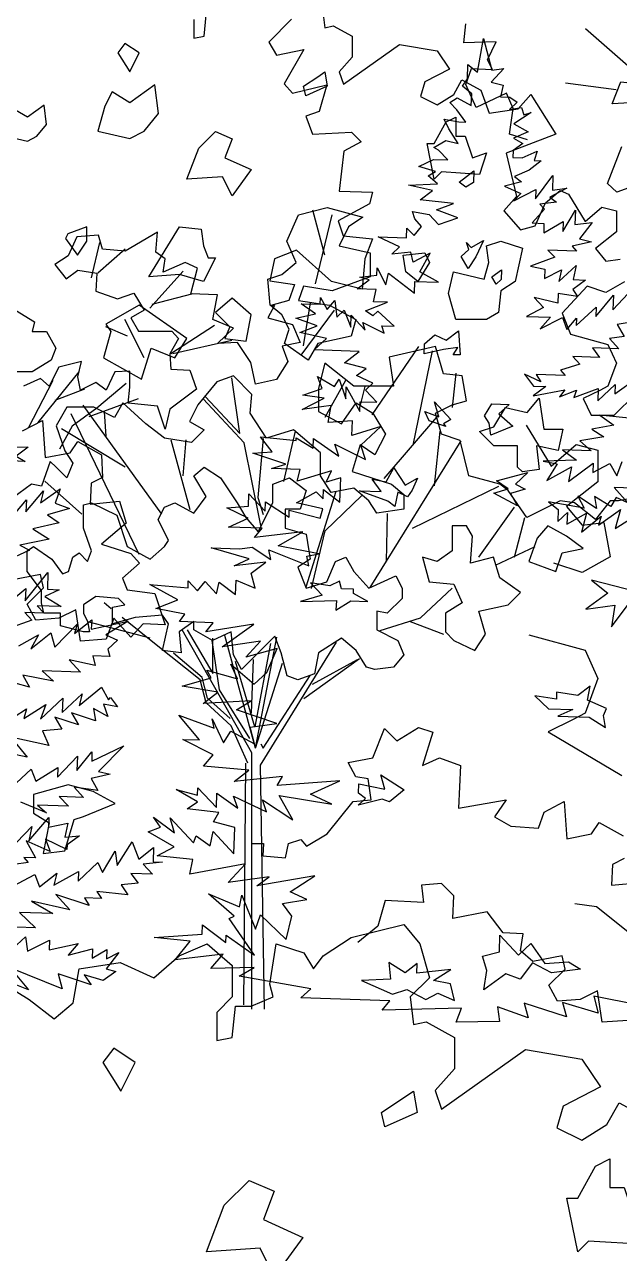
# Model space of a CAD drawing. Header units: inches. Extents: x 11.9 to 85.3, y 21.1 to 37.4.
# Drawn here: x 57.845 to 58.142, y 22.522 to 23.134 of the extents above; entities that cross this region are included whole.
import ezdxf

# ---------------------------------------------------------------- set-up
doc = ezdxf.new("R2010")
doc.units = ezdxf.units.IN
doc.header["$MEASUREMENT"] = 0
doc.layers.add('CAY', color=94, linetype='Continuous')
doc.layers.add('CAY-3', color=61, linetype='Continuous')

# ---------------------------------------------------------------- blocks, each defined once
blk = doc.blocks.new('A$C76451831')
at = {"layer": 'CAY'}
for p, q in [((1479.9, 1929.8), (1538.3, 1944)), ((1538.3, 1944), (1555.9, 1922.7)), ((1288.9, 1909.2), (1320.1, 1922.7)), ((1320.1, 1922.7), (1347.8, 1898.6)), ((1389.7, 1877.9), (1396.8, 1922.7)), ((1396.8, 1922.7), (1427.4, 1912.7)), ((1448.6, 1909.2), (1479.9, 1929.8)), ((1555.9, 1922.7), (1566.6, 1885)), ((1261.1, 1885), (1288.9, 1909.2)), ((1427.4, 1912.7), (1438, 1895)), ((1438, 1895), (1448.6, 1909.2)), ((1171.5, 1857.3), (1178, 1895)), ((1178, 1895), (1223.4, 1902.1)), ((1223.4, 1902.1), (1261.1, 1885)), ((1347.8, 1898.6), (1347.8, 1863.8)), ((1077.8, 1888.5), (1122.6, 1860.8)), ((1566.6, 1885), (1545.3, 1863.8)), ((1393.2, 1863.8), (1389.7, 1877.9)), ((1122.6, 1860.8), (1150.3, 1839.6)), ((1150.3, 1839.6), (1171.5, 1857.3)), ((1347.8, 1863.8), (1330.7, 1846.6)), ((1347.8, 1818.9), (1351.4, 1853.7)), ((1351.4, 1853.7), (1369, 1853.7)), ((1369, 1853.7), (1393.2, 1863.8)), ((1545.3, 1863.8), (1548.9, 1833.1)), ((1330.7, 1846.6), (1330.7, 1815.4)), ((1548.9, 1833.1), (1563, 1836)), ((1563, 1836), (1594.3, 1818.9)), ((1330.7, 1815.4), (1347.8, 1818.9)), ((1594.3, 1818.9), (1594.3, 1784.1)), ((1580.1, 1739.3), (1673.3, 1805.4)), ((1673.3, 1805.4), (1735.8, 1794.7)), ((1735.8, 1794.7), (1756.4, 1764.1)), ((1594.3, 1784.1), (1573, 1759.9)), ((1573, 1759.9), (1580.1, 1739.3)), ((1756.4, 1764.1), (1715.1, 1742.8)), ((1763.5, 1722.2), (1777.1, 1746.4)), ((1777.1, 1746.4), (1808.3, 1729.3)), ((1715.1, 1742.8), (1708.1, 1718.6)), ((1708.1, 1718.6), (1735.8, 1705.1)), ((1735.8, 1705.1), (1763.5, 1722.2)), ((4725.9, 1244.3), (4728.3, 1223.9)), ((4582.9, 1232.9), (4582.9, 1212.1)), ((4594.3, 1214.4), (4596.6, 1237.6)), ((4582.9, 1212.1), (4594.3, 1214.4)), ((4728.3, 1223.9), (4737.7, 1225.8)), ((4737.7, 1225.8), (4758.6, 1214.4)), ((4758.6, 1214.4), (4758.6, 1191.2)), ((4749.1, 1161.4), (4811.2, 1205.4)), ((4811.2, 1205.4), (4852.9, 1198.3)), ((4758.6, 1191.2), (4744.4, 1175.1)), ((4852.9, 1198.3), (4866.7, 1177.9)), ((4744.4, 1175.1), (4749.1, 1161.4)), ((4866.7, 1177.9), (4839.1, 1163.7)), ((4839.1, 1163.7), (4834.4, 1147.6)), ((4871.4, 1149.9), (4880.4, 1166.1)), ((4880.4, 1166.1), (4901.2, 1154.7)), ((4834.4, 1147.6), (4852.9, 1138.5)), ((4852.9, 1138.5), (4871.4, 1149.9)), ((4901.2, 1154.7), (4910.7, 1129.1)), ((4942.9, 1133.8), (4956.7, 1149.9)), ((4956.7, 1149.9), (4984.6, 1105.9)), ((4910.7, 1129.1), (4942.9, 1133.8)), ((4984.6, 1105.9), (4929.6, 1084.7)), ((4929.6, 1084.7), (4941, 1036.7)), ((4941, 1036.7), (4926.8, 1020.6)), ((4973.2, 1029.6), (4989.3, 1043.4)), ((4989.3, 1043.4), (4998.7, 1039.1)), ((4998.7, 1039.1), (5017.2, 1008.8)), ((4961.8, 1004.1), (4973.2, 1029.6)), ((5017.2, 1008.8), (5035.7, 1024.9)), ((5035.7, 1024.9), (5051.8, 1020.6)), ((4728.3, 971.5), (4715.1, 1021.6)), ((4717.8, 939.8), (4736.3, 1016.3)), ((4926.8, 1020.6), (4945.3, 999.7)), ((5051.8, 1020.6), (5051.8, 997.4)), ((4945.3, 999.7), (4961.8, 1004.1)), ((5051.8, 997.4), (5028.6, 978.9)), ((5028.6, 978.9), (5040, 965.1)), ((5040, 965.1), (5056.1, 967.1)), ((5060.8, 941.9), (5040, 930.1)), ((5019.2, 937.2), (4991.7, 907.3)), ((5040, 930.1), (5019.2, 937.2)), ((4704.6, 871.1), (4712.5, 918.7)), ((4527.8, 857.9), (4506.6, 900.2)), ((4701.9, 860.6), (4738.9, 910.7)), ((4991.7, 907.3), (5000.7, 884.1)), ((4509.3, 881.7), (4485.5, 892.2)), ((5000.7, 884.1), (5042.4, 872.7)), ((5042.4, 872.7), (5051.8, 851.9)), ((4781, 794.5), (4832.5, 870.4)), ((4850.9, 870.4), (4799.8, 858.6)), ((4826.2, 761), (4847.8, 865.6)), ((4860, 840.1), (4850.9, 870.4)), ((4728.3, 851.9), (4721.2, 824)), ((4760.5, 826.3), (4728.3, 851.9)), ((4799.8, 858.6), (4804.6, 826.3)), ((5051.8, 851.9), (5042.4, 826.3)), ((4626.9, 837.7), (4608.4, 831)), ((4634, 774), (4625.3, 835.7)), ((4647.3, 816.9), (4626.9, 837.7)), ((4728.6, 791.9), (4751.7, 832.8)), ((4880.8, 837.7), (4860, 840.1)), ((4870.1, 802.5), (4874.1, 840.9)), ((4885.5, 810.2), (4880.8, 837.7)), ((4608.4, 831), (4587.6, 805.5)), ((4721.2, 824), (4721.2, 798.4)), ((4804.6, 826.3), (4760.5, 826.3)), ((4768, 805.1), (4772.9, 825.9)), ((5033.3, 821.6), (5014.8, 812.5)), ((5042.4, 826.3), (5033.3, 821.6)), ((4547.7, 684.5), (4460.2, 805.1)), ((4504.2, 807.8), (4495.2, 791.7)), ((4529.8, 784.6), (4504.2, 807.8)), ((4587.6, 805.5), (4578.1, 787)), ((4638.7, 763.4), (4593.5, 812.2)), ((4595.8, 814.5), (4634, 774)), ((4645.4, 796.4), (4647.3, 816.9)), ((4746.8, 784.6), (4762.9, 807.8)), ((4762.9, 807.8), (4781.4, 796.4)), ((4850.9, 796.4), (4869.4, 805.5)), ((4869.4, 805.5), (4885.5, 810.2)), ((5014.8, 812.5), (5023.9, 794.1)), ((5049.4, 794.1), (5072.6, 816.9)), ((4442.1, 803.1), (4430.3, 782.3)), ((4472, 803.1), (4442.1, 803.1)), ((4522.3, 639.8), (4446.8, 795.6)), ((4495.2, 791.7), (4472, 803.1)), ((4485.8, 770.9), (4483.8, 797.9)), ((4663.8, 768.5), (4645.4, 796.4)), ((4721.2, 798.4), (4746.8, 784.6)), ((4781.4, 796.4), (4795.5, 773.2)), ((4794.3, 724.1), (4854.9, 794.5)), ((4857.6, 773.2), (4850.9, 796.4)), ((5023.9, 794.1), (5049.4, 794.1)), ((4430.3, 782.3), (4439.8, 754.7)), ((4507, 736.3), (4436.2, 779.1)), ((4550.6, 768.5), (4529.8, 784.6)), ((4578.1, 787), (4594.3, 777.9)), ((4594.3, 777.9), (4580.5, 763.8)), ((4693.7, 777.9), (4663.8, 768.5)), ((4723.6, 752.4), (4693.7, 777.9)), ((4951.7, 782.9), (4979.4, 737.5)), ((4580.5, 763.8), (4550.6, 768.5)), ((4579.1, 689), (4557.9, 766.3)), ((4571.1, 726.8), (4574.5, 766.9)), ((4657.5, 671.8), (4638.7, 763.4)), ((4659.9, 768.1), (4654, 702.8)), ((4682.7, 720.5), (4695.7, 776.4)), ((4778.7, 602.9), (4879.6, 765.8)), ((4795.5, 773.2), (4783.7, 750)), ((4850.1, 715.8), (4856.4, 776.4)), ((4878.5, 766.1), (4857.6, 773.2)), ((4887.9, 726.8), (4878.5, 766.1)), ((4439.8, 754.7), (4448.8, 741)), ((4723.6, 726.8), (4723.6, 752.4)), ((4767.6, 761.4), (4758.6, 731.5)), ((4783.7, 750), (4767.6, 761.4)), ((4979.4, 737.5), (5007.1, 761.7)), ((5007.1, 761.7), (5031.3, 755.2)), ((5031.3, 755.2), (5031.3, 720.4)), ((4423.7, 742.9), (4414.2, 715.4)), ((4430.3, 736.3), (4423.7, 742.9)), ((4442.1, 724.5), (4430.3, 736.3)), ((4448.8, 741), (4442.1, 724.5)), ((4735.4, 708.3), (4723.6, 726.8)), ((4758.6, 731.5), (4802.2, 717.8)), ((4922.5, 717.8), (4887.9, 726.8)), ((4402.8, 717.8), (4374.9, 696.9)), ((4414.2, 715.4), (4402.8, 717.8)), ((4458.8, 684.4), (4417.8, 720.8)), ((4707.6, 603.7), (4740.9, 709.9)), ((4760.5, 713.1), (4735.4, 708.3)), ((4777, 699.3), (4760.5, 713.1)), ((4802.2, 717.8), (4816, 706)), ((4825.4, 669), (4921.3, 715.4)), ((4931.5, 710.7), (4922.5, 717.8)), ((4952.3, 680.8), (4931.5, 710.7)), ((5031.3, 720.4), (4996.5, 692.7)), ((4654, 702.8), (4659.9, 684)), ((4728.7, 665.9), (4769.2, 705.2)), ((4786.1, 685.5), (4777, 699.3)), ((4816, 706), (4816, 689.9)), ((4989.3, 699.3), (4952.3, 680.8)), ((5005.4, 696.9), (4989.3, 699.3)), ((5028.6, 678.5), (5005.4, 696.9)), ((5044.7, 699.3), (5028.6, 678.5)), ((5054.2, 699.3), (5044.7, 699.3)), ((5079.3, 704), (5054.2, 699.3)), ((4816, 689.9), (4786.1, 685.5)), ((4796.7, 631.7), (4797.9, 685.1)), ((4899.3, 636.8), (4938.6, 692.2)), ((4996.5, 692.7), (5013.6, 672)), ((4938.6, 636.8), (4950, 680.8)), ((5013.6, 672), (5037.8, 675)), ((5037.8, 675), (5044.9, 637.2)), ((4713.4, 601.8), (4728.7, 665.9)), ((4917.8, 627.7), (4961.8, 648.6)), ((5013.6, 619.5), (4982.4, 630.1)), ((5044.9, 637.2), (5013.6, 619.5)), ((4834.4, 569.5), (4869.4, 602.2)), ((4491.5, 579.5), (4483.4, 586)), ((4534.5, 546.7), (4466.9, 564.4)), ((4541.2, 539.6), (4503.7, 569.7)), ((4789.6, 555.4), (4834.4, 569.5)), ((4823, 565.2), (4860, 551.4)), ((4647.3, 419.7), (4569.9, 556)), ((4575.8, 556.2), (4604.1, 507.8)), ((4604.1, 507.8), (4604.1, 546.7)), ((4651.6, 424.8), (4617.3, 549.9)), ((4651.6, 424.8), (4675, 548.1)), ((4589.9, 500.7), (4541.2, 539.6)), ((4602.9, 544.4), (4611.2, 489.7)), ((4668.2, 540.8), (4650.5, 448.4)), ((4656.8, 405.9), (4741.3, 542.4)), ((4592.3, 503.1), (4560.4, 530.2)), ((4650.5, 448.4), (4629.2, 520.8)), ((4646.9, 463.7), (4649.3, 523.1)), ((4651.6, 424.8), (4681.2, 519.2)), ((4705.1, 479.9), (4766.8, 524.3)), ((4714.5, 496), (4764.5, 523.1)), ((4659.9, 424.8), (4712.2, 505.4)), ((4596.6, 475.1), (4589.9, 500.7)), ((4598.2, 480.3), (4592.3, 503.1)), ((4623.3, 457.8), (4598.2, 480.3)), ((4611.2, 489.7), (4644.6, 435.4)), ((4624.5, 449.6), (4596.6, 475.1)), ((4643, 408.3), (4624.5, 449.6)), ((4657.5, 429.5), (4659.9, 424.8)), ((4647.3, 135.4), (4647.3, 419.7)), ((4638.3, 140.1), (4640.6, 408.3)), ((4661.5, 135.4), (4656.8, 405.9)), ((5029.8, 248.8), (5005.7, 252.3)), ((5064.6, 221), (5029.8, 248.8))]:
    blk.add_line(p, q, dxfattribs=at)
for points in [[(1240.2, 1791.1), (1216.4, 1806.9), (1204.5, 1791.1), (1224.3, 1759.4)], [(1537.1, 1751.5), (1548.9, 1759.4), (1552.9, 1735.6), (1517.3, 1719.8), (1513.3, 1735.6)], [(1750.8, 1676.2), (1766.7, 1684.2), (1766.7, 1652.5), (1782.5, 1652.5), (1794.4, 1616.8), (1818.1, 1624.8), (1806.3, 1589.1), (1742.9, 1593.1), (1731.1, 1581.2), (1719.2, 1640.6), (1731.1, 1640.6)], [(1339.1, 1632.7), (1366.8, 1660.4), (1394.5, 1648.5), (1382.7, 1616.8), (1426.2, 1597), (1394.5, 1553.5), (1378.7, 1585.2), (1319.3, 1581.2)], [(4522.5, 1195.9), (4506.6, 1206.4), (4498.7, 1195.9), (4511.9, 1174.8)], [(4720.4, 1169.5), (4728.3, 1174.8), (4731, 1158.9), (4707.2, 1148.4), (4704.6, 1158.9)], [(1109.9, 1128.8), (1106, 1160.5), (1078.3, 1140.7), (1058.5, 1152.6), (1050.5, 1136.7), (1042.6, 1109), (1078.3, 1101.1), (1094.1, 1109)], [(4419.5, 1116.7), (4416.9, 1137.8), (4398.4, 1124.6), (4385.2, 1132.5), (4380, 1122), (4374.7, 1103.5), (4398.4, 1098.2), (4409, 1103.5)], [(4862.9, 1119.3), (4873.5, 1124.6), (4873.5, 1103.5), (4884.1, 1103.5), (4892, 1079.7), (4907.8, 1085), (4899.9, 1061.2), (4857.7, 1063.9), (4849.7, 1055.9), (4841.8, 1095.6), (4849.7, 1095.6)], [(4588.5, 1090.3), (4606.9, 1108.8), (4625.4, 1100.8), (4617.5, 1079.7), (4646.5, 1066.5), (4625.4, 1037.5), (4614.9, 1058.6), (4575.3, 1055.9)], [(1443.6, 1052.7), (1459.9, 1065.3), (1459.5, 1052.2), (1451.1, 1047)], [(4709.9, 855.3), (4683.5, 873.8), (4688.8, 889.6), (4680.8, 905.5), (4667.6, 916), (4665, 945.1), (4680.8, 950.3), (4696.7, 963.5), (4686.1, 987.3), (4699.3, 1016.3), (4731, 1024.3), (4770.6, 1013.7), (4754.7, 1003.1), (4744.2, 982), (4778.5, 974.1), (4778.5, 947.7), (4757.4, 939.8), (4736.3, 931.9), (4704.6, 937.1), (4699.3, 921.3), (4733.6, 916), (4762.7, 900.2), (4757.4, 881.7), (4720.4, 873.8)], [(4443.3, 995.2), (4440.7, 989.9), (4453.9, 971.5), (4464.4, 987.3), (4464.4, 1003.1)], [(4554.1, 982), (4567.3, 1003.1), (4591.1, 1000.5), (4593.7, 982), (4599, 968.8), (4606.9, 968.8), (4593.7, 942.4), (4567.3, 950.3), (4533, 947.7)], [(1445.7, 970.1), (1454.1, 978), (1451.7, 985.8), (1456.9, 980.2), (1470.4, 987.9), (1462, 969.6), (1453.4, 956.7)], [(4865.6, 929.2), (4870.9, 953), (4905.2, 945.1), (4910.4, 963.5), (4907.8, 982), (4923.6, 987.3), (4947.4, 979.4), (4939.5, 942.4), (4923.6, 931.9), (4921, 908.1), (4907.8, 900.2), (4873.5, 900.2)], [(4818.1, 953), (4815.4, 971.5), (4839.2, 974.1), (4844.5, 963.5), (4831.3, 942.4)], [(4562.1, 857.9), (4575.3, 879), (4522.5, 916), (4485.5, 894.9), (4490.8, 887), (4482.9, 857.9), (4525.1, 834.2), (4535.7, 868.5)], [(4641.2, 876.4), (4646.5, 905.5), (4625.4, 923.9), (4606.9, 908.1), (4622.8, 892.2), (4617.5, 879)], [(4403.7, 887), (4419.5, 887), (4430.1, 868.5), (4424.8, 855.3), (4403.7, 842.1), (4372, 842.1), (4358.8, 857.9), (4356.2, 876.4), (4377.3, 876.4), (4380, 892.2), (4385.2, 910.7), (4406.4, 897.5)], [(1444.6, 860.9), (1436.9, 861.2), (1442.2, 869.2), (1426.3, 867), (1404.8, 862.3), (1405.2, 873.2), (1416.4, 883.2), (1429.3, 877.3), (1442.8, 887.7)], [(1428.7, 781.7), (1410.3, 787.8), (1405.3, 798.4), (1420.9, 792.4), (1416.1, 808.9), (1434.4, 789.2), (1426.1, 784.5)], [(1476.9, 785.4), (1471.7, 793.3), (1479.9, 806.6), (1498.9, 806), (1487.6, 795.5), (1503, 781.8), (1478.7, 771.8)], [(4915.7, 781.4), (4928.9, 802.5), (4952.7, 797.2), (4965.9, 813), (4971.2, 778.7), (4992.3, 778.7), (4987, 755), (4963.2, 760.2), (4965.9, 733.8), (4947.4, 731.2), (4942.1, 736.5), (4942.1, 760.2), (4915.7, 760.2), (4899.9, 776.1)], [(4499.5, 590.8), (4474.4, 593.1), (4460.6, 583.7), (4460.6, 574.6), (4464.9, 565.2), (4467.3, 553.8), (4460.6, 553.8), (4435.1, 560.5), (4435.1, 574.6), (4416.6, 574.6), (4414.2, 586), (4414.2, 599.8), (4398.1, 620.6), (4398.1, 643.8), (4405.2, 648.6), (4425.6, 634.4), (4437.4, 618.3), (4444.1, 620.6), (4448.8, 636.8), (4455.9, 641.5), (4464.9, 632), (4469.6, 643.8), (4460.6, 669), (4460.6, 694.6), (4469.6, 696.9), (4497.6, 683.2), (4509, 648.6), (4534.5, 634.4), (4550.6, 648.6), (4554.9, 655.2), (4543.5, 678.5), (4550.6, 692.2), (4562, 696.9), (4582.9, 685.5), (4596.6, 704), (4582.9, 726.8), (4594.3, 736.3), (4612.7, 724.5), (4631.2, 696.9), (4640.6, 680.8), (4654.4, 664.7), (4670.5, 696.9), (4670.5, 717.8), (4689, 724.5), (4707.5, 710.7), (4700.8, 689.9), (4684.3, 689.9), (4684.3, 669), (4707.5, 662.3), (4712.2, 634.4), (4698.4, 625.4), (4707.5, 602.2), (4730.7, 609.2), (4740.1, 632), (4751.5, 636.8), (4760.5, 620.6), (4777, 602.2), (4806.9, 615.9), (4814, 602.2), (4814, 590.8), (4797.5, 574.6), (4786.1, 576.6), (4786.1, 556.2), (4809.3, 544.4), (4816, 528.2), (4804.6, 514.5), (4783.7, 512.1), (4774.7, 514.5), (4762.9, 533), (4746.8, 546.7), (4721.2, 530.6), (4716.9, 507.4), (4698.4, 500.7), (4686.6, 505), (4679.9, 530.6), (4672.9, 549.1), (4656.8, 533), (4635.9, 512.1), (4626.9, 528.2), (4624.5, 553.8), (4603.7, 544.4), (4582.9, 556.2), (4582.9, 565.2), (4566.7, 553.8), (4569.1, 530.6), (4548.3, 533), (4554.9, 562.8), (4548.3, 572.3), (4518, 569.9), (4492.8, 562.8), (4492.8, 581.3), (4506.6, 583.7)], [(1364.6, 698.7), (1332.9, 710.2), (1356.9, 709.4), (1346.9, 723.3), (1362.7, 720.1), (1370.9, 735.6), (1383.8, 716.6), (1397.3, 724.3), (1391.3, 710.9), (1386.1, 703.4), (1375.4, 708.7), (1372.1, 693)], [(1485.1, 721.2), (1519.8, 730.4), (1506.2, 717.8), (1516.9, 712), (1500.4, 707.1), (1508.1, 693.7), (1481.9, 707.7), (1497.9, 712.6)], [(4892.2, 660), (4885.5, 671.4), (4869.4, 671.4), (4869.4, 643.8), (4852.9, 632), (4836.8, 636.8), (4843.9, 609.2), (4871.4, 606.9), (4880.8, 586), (4862.3, 574.6), (4862.3, 553.8), (4871.4, 544.4), (4894.6, 533), (4906.4, 551.4), (4899.3, 576.6), (4931.5, 583.7), (4945.3, 597.4), (4922.5, 613.6), (4915.4, 636.8), (4889.8, 630.1)], [(4975.5, 671.4), (4963.7, 657.6), (4954.7, 632), (4984.6, 620.6), (4991.7, 641.5), (5014.8, 646.2), (4996.4, 660)], [(1313.2, 601.7), (1310.8, 609.9), (1300.2, 604.8), (1278.6, 608.3), (1291.7, 594.7), (1267.4, 587.4), (1307.3, 588.7), (1306.9, 577.9), (1323.2, 588.2), (1342.2, 587.5), (1326.2, 596.2), (1326.3, 601.2)], [(1603.8, 461), (1606.8, 469), (1585.8, 477.9), (1589, 493.7), (1575.1, 483.3), (1551.6, 486.8), (1551.4, 479.1), (1527.5, 482.7), (1542.8, 468.5), (1569.5, 467.6), (1553, 460.5), (1587.8, 459.2), (1606, 447.7)], [(1332, 374.8), (1332.4, 385.2), (1361.2, 379.2), (1356.8, 395.2), (1382.5, 378.5), (1366.1, 365.4), (1358.1, 368.4), (1331.6, 361.7), (1339.5, 369.1)], [(1037.6, 376.9), (1009.9, 384), (971.5, 373.4), (971.5, 352.7), (988.6, 342.1), (982.2, 307.9), (1006.3, 310.8), (1016.4, 345.6), (1027, 349.2), (1061.8, 363.3)], [(1474.2, 178.1), (1469.4, 194.1), (1488.1, 198.9), (1488.8, 217.4), (1509.3, 195.4), (1522.9, 208.1), (1538.4, 186.2), (1564.8, 188), (1578.1, 179.9), (1545.8, 175.6), (1524.8, 186.7), (1511.1, 168.6), (1495.4, 174.6), (1470.8, 156.9)], [(1438.2, 144.9), (1433.9, 163.6), (1414.9, 167), (1434.4, 179.5), (1396.7, 175.3), (1397, 186.2), (1383.5, 175.8), (1365.4, 187.3), (1367.4, 168.6), (1335.2, 167), (1369.6, 152.2), (1385.6, 157.1), (1406.5, 146), (1419.9, 153.2)]]:
    blk.add_lwpolyline(points, close=True, dxfattribs=at)
for points in [[(4953.2, 1099.5), (4933.2, 1105.8), (4937.4, 1134.3), (4930, 1151.2), (4896.3, 1135.4), (4884.7, 1160.7), (4891, 1178.6), (4914.2, 1177.5), (4908.9, 1188.1), (4918.4, 1208.1), (4882.5, 1207.1), (4884.7, 1228.2)], [(1257.7, 1233.4), (1232.4, 1208), (1240.8, 1193.3), (1271.4, 1199.6), (1249.3, 1161.6), (1258.8, 1151.1), (1296.7, 1160.6), (1288.3, 1131.1), (1273.5, 1125.8), (1280.9, 1105.7), (1324.2, 1107.9), (1334.7, 1097.3), (1315.7, 1086.8), (1310.4, 1042.5), (1347.4, 1041.4), (1344.2, 1028.7), (1309.4, 1009.8), (1314.7, 992.9), (1347.4, 989.7), (1338.9, 967.6), (1335.8, 933.8), (1302, 942.3), (1263, 977.1), (1238.7, 967.6), (1233.4, 943.3), (1260.9, 939.1), (1254.5, 921.2), (1234.5, 915.9), (1238.7, 915.9), (1231.3, 902.2), (1258.8, 894.8), (1267.2, 874.8), (1247.2, 870.5), (1253.5, 853.7)], [(5017.5, 1222.9), (5076.6, 1171.2)], [(1632.1, 897), (1618.9, 894.7), (1626.6, 881.3), (1610.2, 879.2), (1620.7, 867.9), (1591.3, 868.9), (1599.1, 858.2), (1569.6, 859.3), (1577.5, 850.8), (1556, 843.9), (1561.2, 838.3), (1529.1, 839.4), (1534.2, 831), (1515.9, 839.8), (1525.9, 826.3), (1539.5, 825.9), (1525.5, 815.5), (1560.6, 822.4), (1554.9, 814.4), (1573.8, 821.9), (1570.8, 813.9), (1597.8, 823.8), (1597.4, 810.2), (1616.6, 828.2), (1616.2, 817.7), (1640.9, 835.5)], [(1639.3, 790.2), (1599.5, 794.3), (1615, 782.9), (1590.8, 778.7), (1604.1, 770.1), (1577.2, 765.6), (1590, 754.7), (1558.3, 755.8), (1573.8, 744.4), (1536.6, 743), (1552.3, 740.2), (1540.8, 721.6), (1568.1, 736.9), (1564.8, 720.7), (1592.2, 741.1), (1591.9, 730.6), (1610.8, 740.4), (1618.5, 727), (1624.5, 742.7)], [(1647, 712.9), (1615.3, 714), (1630.6, 697.1), (1617.6, 703), (1611.9, 692.8), (1593.7, 703.8), (1595.9, 690.6), (1575.1, 704.5), (1582.3, 691.1), (1542.7, 697.9), (1553.3, 689.4), (1552.8, 676.3), (1563.6, 686.3), (1563.1, 673.2), (1584.9, 685.6), (1579.1, 664.5), (1601.1, 682.3), (1598, 672), (1622.6, 689.7), (1616.4, 668.6), (1632.6, 678.5)], [(1640.7, 598.4), (1590.4, 611), (1608.5, 596.8), (1583.9, 579.1), (1616.2, 583.4), (1612.6, 559.5), (1632.1, 585.5)], [(1643.3, 140), (1592.9, 149.9), (1597.7, 131.1), (1558.2, 142.9), (1562.6, 126.9), (1515.6, 142.2), (1520, 125.7), (1486, 137.8), (1488.1, 121.8), (1440.1, 120.8), (1446.1, 136.4), (1358.1, 134.1), (1366.6, 144.6), (1267.9, 148.1), (1279.1, 158.1), (1199.4, 171.8), (1216.1, 181.6), (1168, 180.6), (1181.7, 196.4), (1128.5, 190.1), (1145, 210.9), (1105.3, 215), (1158.5, 218.6), (1158.8, 229), (1184.9, 209.5), (1185.2, 217.6), (1216.5, 195.2), (1188.5, 236.1), (1194, 238.6), (1165.5, 263.2), (1199.8, 248.8), (1202.6, 261.9), (1217.6, 224.2), (1223.1, 239.9), (1251.6, 212.6), (1257.9, 238.7), (1247.6, 252.6), (1274.4, 257.1), (1256.2, 265.5), (1283.5, 283.1), (1219.2, 272.2), (1232.7, 282.1), (1187.2, 276), (1206.5, 296.7), (1144.9, 285.2), (1148.2, 301.4), (1108.5, 305.5), (1127.4, 315.3), (1098.5, 332.2), (1112.3, 337.1), (1104.5, 348.3), (1127.9, 331.1), (1123.1, 347.6), (1148.9, 320), (1151.8, 327.6), (1167.3, 316.6), (1170.6, 332.4), (1193.7, 307.5), (1194.8, 337), (1171, 343.2), (1176.8, 353.5), (1142, 357.4), (1153.2, 365.2), (1129.6, 379.1), (1153.4, 372.9), (1153.7, 381), (1174.2, 359), (1174.8, 374.8), (1198.2, 358.2), (1193.2, 371.5), (1229.8, 354.3), (1225.3, 367.6), (1258.9, 345.2), (1244, 372.4), (1302.2, 362.7), (1278.5, 373.9), (1311.2, 388.7), (1241.7, 383.4), (1247.5, 393.6), (1193.8, 387.8), (1210.1, 400.4), (1160, 404.8), (1170.8, 417.6), (1137, 434.6), (1155.6, 434), (1132.5, 461.5), (1171.9, 447), (1169.5, 457.5), (1182.2, 430.8), (1190.3, 443.7), (1216.6, 429.6), (1211.8, 448.3), (1241.4, 452.3), (1196.6, 467.5), (1212.8, 477.3), (1159.7, 474.2), (1176, 486.8), (1136.3, 493.6), (1168.4, 502.9), (1163.7, 511.2), (1197.8, 501.9), (1190.2, 518), (1216.2, 495.8), (1230.2, 508.9), (1241.6, 535.3), (1206.8, 525.6), (1223.3, 543.6), (1180.5, 537.4), (1215.8, 562.4), (1162.5, 553.9), (1170.5, 564), (1133.4, 565.3), (1139.1, 573.3), (1107.2, 579.8), (1131.5, 589.4), (1100.4, 606.4), (1142.9, 602.6), (1143.1, 610.3), (1153.2, 599.5), (1161.7, 609.7), (1174.4, 596.1), (1177.5, 609.1), (1195.6, 595.3), (1196.2, 611.2), (1217.2, 602.3), (1212.8, 618.8), (1229.1, 631.3), (1194, 627.1), (1210.6, 634.7), (1168.4, 647.1), (1200.1, 646), (1213.8, 647.7), (1234.6, 633.9), (1232.3, 644.8), (1276.9, 627), (1274.6, 637.9), (1287.8, 640.2), (1242.8, 649.4), (1270.1, 664.8), (1216.4, 658.5), (1224.9, 668.7), (1187.8, 670), (1209.5, 680.1), (1185.8, 691.3), (1209.9, 693.2), (1210.4, 706.8), (1228.3, 687.6), (1228.7, 698), (1254.8, 681.2), (1255.1, 688.9), (1289.2, 680), (1292.3, 690.3), (1263.1, 696.8), (1284.8, 709.2), (1292.7, 701.2), (1293, 711.6), (1311.1, 697.8), (1312.1, 724.6), (1296, 719.7), (1301.9, 732.6), (1263.9, 720.8), (1267.1, 733.8), (1235.4, 734.9), (1251.4, 739.8), (1214.7, 752), (1236, 753.5), (1223, 770.3), (1262.8, 766.2), (1262.9, 768.9), (1281.5, 757.4), (1281.9, 768.2), (1310.2, 748.6), (1305.7, 761.9), (1339.5, 744.9), (1334.6, 760.9), (1356.7, 781.5), (1324.6, 771.7), (1325.2, 788), (1298.4, 786.2), (1301.7, 804.7), (1269.4, 800.4), (1293.9, 813.1), (1270, 816.2), (1291.5, 823.6), (1286.5, 837), (1305.2, 825.9), (1310.4, 833.9), (1317.9, 812.3), (1318.3, 825.4), (1333.2, 798.2), (1333.6, 809), (1352.2, 808.4), (1339.5, 822), (1347.9, 829.8), (1329.6, 838.2), (1340.3, 846), (1316.5, 852.2), (1332.8, 864.8), (1282.6, 866.6), (1296.2, 879.2), (1266.9, 885.7), (1286.2, 893.2), (1262.5, 901.7), (1284, 906.4), (1268.1, 917.8), (1289.3, 917.1), (1289.6, 924.8), (1297.3, 911.4), (1305.8, 921.5), (1307.9, 902.9), (1315.9, 910.7), (1323.4, 891.9), (1323.8, 905), (1339.1, 888.6), (1336.7, 896.9), (1360.3, 885.2), (1357.8, 893.4), (1371.4, 892.9), (1353.4, 909.4), (1347.8, 904.2), (1339.8, 909.9), (1364.2, 919.5), (1348.4, 920), (1351.5, 933.5), (1330.3, 934.3), (1343.8, 944.2), (1333.4, 947.3), (1352.1, 949.4), (1352.4, 957.5), (1362.1, 938.6), (1365.3, 951.6), (1394, 929.3), (1394.4, 942.4), (1420.7, 941.5), (1399.8, 953.1), (1411.4, 974), (1392.5, 963.8), (1390.1, 974.8), (1368.8, 972.8), (1377.2, 980.7), (1353.6, 991.9), (1385.3, 990.8), (1385.6, 1001.7), (1393.5, 993.3), (1401.6, 1003.4), (1394.2, 1011.8), (1391.7, 1020.1), (1410.2, 1016.7), (1420.7, 1005.5), (1442.2, 1012.9), (1418.5, 1021.8), (1437.3, 1028.9), (1400.3, 1032.9), (1413.8, 1043.3), (1387.3, 1049.2), (1419.5, 1050.8), (1409, 1059.4), (1417.3, 1064.5), (1398.9, 1070.1), (1415, 1077.7), (1430.9, 1077.2), (1420.8, 1088), (1415.5, 1090.9), (1428.9, 1098.6), (1442.4, 1095.4), (1432.1, 1111.6), (1427, 1122.6), (1443.2, 1119.4), (1450.9, 1119.1), (1441, 1132.6), (1433.1, 1141), (1441.4, 1146.2), (1457, 1137.5), (1457.5, 1150.6), (1447.3, 1159.1), (1452.6, 1167.1), (1453.1, 1182.9), (1463.7, 1174.4), (1470.5, 1211.8), (1479.7, 1176.6), (1492.9, 1178.8), (1479.2, 1163.4), (1492.2, 1160.3), (1489.5, 1147.2), (1499.9, 1146.8), (1507.9, 1141.1), (1499.4, 1133.3), (1512.7, 1135.5), (1515.1, 1127.3), (1523.3, 1129.7), (1504.3, 1117.2), (1519.9, 1108.5), (1503.8, 1101.4), (1514, 1095.6), (1503.3, 1087.8), (1503, 1080.1), (1513.4, 1079.7), (1530, 1086.9), (1526.9, 1076.5), (1534.6, 1076.3), (1521.1, 1065.9), (1505, 1058.7), (1512.5, 1053), (1493.8, 1048.2), (1512, 1039.9), (1504.1, 1032), (1528.5, 1044.3), (1528.1, 1033.9), (1547.6, 1060), (1547.1, 1043.7), (1563, 1045.8), (1544.1, 1036.1), (1551.6, 1030.3), (1532.9, 1028.3), (1538.2, 1022.7), (1524.5, 1007.3), (1537.6, 1006.8), (1537.3, 996.4), (1559, 1008.8), (1558.6, 997.9), (1572.6, 1021.5), (1572, 1005.6), (1591.1, 1007.7), (1576.9, 989.6), (1590.4, 986.4), (1568.9, 981.7), (1573.7, 976.1), (1542, 977.2), (1549.5, 969.2), (1522.8, 959.3), (1538.6, 956), (1538.2, 945.6), (1557.1, 955.4), (1554, 942.3), (1573.2, 960.2), (1569.9, 944.5), (1583.5, 944), (1569.5, 933.6), (1574.7, 925.7), (1553.5, 929.2), (1553.1, 918.3), (1526.6, 924.7), (1537.1, 913.4), (1518.2, 903.7), (1544.9, 902.7), (1533.5, 890), (1558, 902.3), (1563, 889), (1573.8, 901.7), (1573.5, 893.6), (1595.6, 914.1), (1595.2, 903.7), (1614.6, 927.1), (1614, 910.8), (1631, 929.2)], [(4386.2, 759.1), (4399.3, 758.6), (4385.9, 748.7), (4396.1, 742.9), (4372.1, 743.7)], [(4377.9, 676.9), (4397.3, 700.2), (4396.8, 687.1), (4416.2, 710.4), (4413, 696.9), (4434.9, 712.5), (4429.3, 696.4), (4445, 690.8), (4420.7, 683.5), (4433.6, 674.9), (4404.3, 668.2), (4422.5, 656.7), (4390.1, 650.1), (4400.8, 644.3), (4373.6, 631.7)], [(4371.9, 581.4), (4396.6, 601.9), (4396.1, 588.3), (4421.2, 619.6), (4420.6, 601), (4433.7, 600.6), (4417.6, 593), (4435.8, 581.9), (4409.1, 582.8), (4416.9, 574.4), (4395.7, 575.2), (4403.5, 566.7), (4376.5, 557.2)], [(4388.9, 538.2), (4410.7, 550.6), (4402.4, 535), (4424.3, 552.8), (4428.8, 536.8), (4453.7, 562.3), (4450.6, 551.9), (4469.7, 567.1), (4469.3, 556.7), (4510, 565.7), (4485.4, 550.7), (4498.4, 544.8), (4487.6, 534.8), (4490, 526.5), (4471, 527.2), (4473.4, 516.7), (4444.6, 522.7), (4457.2, 509.1), (4414.7, 510.6), (4427.4, 499.2), (4393.2, 505.9), (4400.9, 492.5), (4369.1, 501.3)], [(4370, 450.9), (4397.4, 468.6), (4394.3, 457.8), (4418.8, 473.3), (4412.8, 457.1), (4437.7, 480.3), (4437.1, 464.5), (4459.1, 485), (4455.9, 472), (4480.7, 492.4), (4488.3, 478.5), (4490.7, 481.2), (4498.5, 470.5), (4482.7, 473.7), (4487.7, 460), (4471.7, 468.7), (4473.9, 455), (4447.5, 464.1), (4455.2, 450.7), (4428.8, 459.3), (4436.5, 445.9), (4415.1, 443.9), (4422.2, 427.8), (4380, 437), (4398.2, 415), (4366.3, 421.6)], [(4386.3, 386.4), (4402.7, 401.7), (4407.7, 388.4), (4432.3, 403.4), (4431.9, 392.6), (4454, 415.8), (4453.4, 400), (4470, 420.7), (4469.7, 410.3), (4505.2, 427.6), (4477.4, 399.1), (4490.4, 396), (4469, 391.3), (4476.7, 377.8), (4450.1, 381.5), (4460.6, 370.2), (4433.8, 371.2), (4443.9, 360.4), (4409.5, 361.6), (4419.6, 353.1), (4391, 365)], [(4378.3, 311.9), (4403.2, 337.8), (4400, 322), (4422.2, 348), (4421.8, 337.1), (4443.2, 341.8), (4440, 326.1), (4456.3, 327.8), (4442.4, 317.8), (4442.2, 312.4), (4418.6, 324.1), (4423.6, 310.3), (4397.2, 322.1), (4407.5, 303.2), (4394.3, 303.7), (4399.1, 298), (4367.2, 293.7)], [(4382.3, 271.9), (4406.8, 284.6), (4411.8, 270.9), (4430.9, 286.1), (4427.7, 273), (4455, 287.9), (4454.6, 277.5), (4476.6, 298.1), (4481.7, 287), (4495.6, 310.5), (4497.8, 294.6), (4514.6, 320.8), (4522.1, 301.9), (4538.4, 314.5), (4537.8, 298.6), (4548.2, 298.3), (4526.8, 296.3), (4537.3, 285.1), (4513.3, 285.9), (4521.1, 275.2), (4502.5, 273.1), (4509.8, 262), (4475.5, 265.9), (4480.6, 258), (4461.6, 258.7), (4466.8, 250.4), (4430.1, 262.5), (4445.3, 245.7), (4403.1, 255.3), (4426.6, 241.3), (4389.5, 242.6), (4407.5, 225.7), (4364.9, 227.2)], [(4377, 197.7), (4396.2, 215.6), (4398.4, 199.7), (4422.9, 212), (4422.5, 201.1), (4454.9, 208.2), (4443.6, 195.4), (4470.5, 202.2), (4470.2, 191.8), (4486.4, 201.6), (4486, 191.2), (4499.9, 198.4), (4485.6, 180.3), (4496.4, 177.2), (4482.5, 167.3), (4461.4, 173.5), (4469.1, 162.3), (4432.4, 174.5), (4436.8, 158), (4379.2, 181.3), (4399.6, 157), (4354.9, 174.5)], [(5086.1, 1141.7), (5047.1, 1139.6), (5056.6, 1163.8), (5076.6, 1161.7), (5085, 1174.4), (5094.5, 1173.3), (5084, 1161.7), (5087.2, 1143.8)], [(4995.4, 1162.8), (5051.3, 1155.4)], [(5144.1, 974), (5144.1, 975), (5124.1, 1009.8), (5146.2, 1019.3), (5156.8, 1043.6), (5150.4, 1063.6), (5127.2, 1061.5), (5123, 1037.3), (5106.1, 1040.4), (5087.2, 1027.8), (5074.5, 1033.1), (5078.7, 1051), (5052.3, 1041.5), (5041.8, 1051), (5057.6, 1092.1)], [(1253.5, 853.7), (1240.8, 833.6), (1217.6, 828.4), (1212.4, 852.6), (1197.6, 874.8), (1175.4, 873.7), (1193.4, 890.6), (1170.2, 900.1), (1175.4, 927.5), (1145.9, 928.6), (1153.3, 957), (1139.6, 963.4), (1115.3, 952.8), (1117.4, 967.6), (1106.9, 975), (1109, 997.1), (1073.1, 976), (1047.8, 978.1), (1043.6, 993.9), (1019.3, 991.8), (1009.9, 970.7), (995.1, 961.2), (1007.7, 945.4), (1020.4, 954.9), (1041.5, 951.8), (1040.4, 931.7), (1064.7, 923.3), (1082.6, 929.6), (1094.2, 910.6), (1079.5, 902.2), (1087.9, 887.4), (1124.8, 887.4), (1132.2, 879), (1122.7, 862.1), (1123.8, 845.2), (1144.9, 844.2), (1152.2, 823.1), (1122.7, 800.9), (1117.4, 778.8), (1109, 804.1), (1076.3, 807.3), (1078.4, 825.2), (1078.4, 843.1), (1061.5, 842.1), (1052, 822), (1040.4, 830.5), (1023.6, 822), (1020.4, 836.8), (1024.6, 853.7), (999.3, 847.3), (988.8, 826.2), (979.3, 834.7), (960.3, 826.2)], [(1044.7, 985.5), (1035.2, 946.5)], [(1073.1, 978.1), (1042.6, 951.8)], [(1484.5, 939.3), (1479.8, 947.6), (1490.5, 955.4), (1490.1, 944.5), (1484.5, 939.3)], [(1137.5, 953.9), (1100.6, 912.7)], [(1148, 928.6), (1102.7, 917)], [(1172.3, 893.7), (1123.8, 862.1)], [(1191.3, 876.9), (1125.9, 862.1)], [(959.2, 776.7), (981.4, 788.3), (984.5, 747.1), (1012, 752.4), (1020.4, 765.1), (1046.8, 750.3), (1047.8, 725), (1035.2, 718.7), (1034.1, 695.5), (1066.8, 698.6), (1074.2, 674.4), (1046.8, 651.2), (1079.5, 640.6), (1089, 630.1), (1070, 613.2), (1075.2, 600.5), (1105.8, 596.3), (1117.4, 561.5), (1093.2, 562.6), (1079.5, 547.8), (1060.5, 568.9), (1052, 545.7), (1023.6, 543.6), (1018.3, 578.4), (999.3, 568.9), (974, 566.8), (964.5, 584.7), (982.4, 602.7), (979.3, 617.4), (946.6, 611.1)], [(993, 832.6), (965.6, 779.8)], [(1021.5, 842.1), (976.1, 786.2)], [(1027.8, 823.1), (995.1, 810.4)], [(1074.2, 829.4), (1041.5, 802), (1014.1, 782), (1000.4, 756.6)], [(1033.1, 792.5), (1087.9, 812.5)]]:
    blk.add_lwpolyline(points, dxfattribs=at)
at = {"layer": 'CAY-3'}
for p, q in [((4954.6, 550.5), (5017.1, 533.4)), ((5017.1, 533.4), (5031.3, 502.1)), ((5031.3, 502.1), (5017.1, 463.8)), ((5017.1, 463.8), (5003.6, 456.7)), ((5003.6, 456.7), (4975.9, 443.1)), ((4975.9, 443.1), (5057.6, 394.5))]:
    blk.add_line(p, q, dxfattribs=at)
for points in [[(4646.7, 319.2), (4660.4, 319.2), (4659.4, 305.5), (4684.7, 303.3), (4687.9, 319.2), (4701.6, 323.4), (4707.9, 316), (4731.1, 329.7), (4759.6, 365.6), (4779.6, 367.7), (4776.4, 390.9), (4762.7, 393), (4754.3, 408.8), (4781.7, 414.1), (4794.4, 446.8), (4808.1, 433.1), (4832.3, 447.8), (4848.2, 442.6), (4836.6, 405.7), (4855.5, 414.1), (4878.8, 405.7), (4876.6, 358.2), (4929.4, 367.7), (4916.7, 348.7), (4934.6, 338.2), (4965.2, 336), (4971.6, 354), (4993.7, 365.6), (4996.9, 324.4), (5024.3, 329.7), (5032.7, 342.4), (5059.1, 327.6)], [(5060.2, 302.3), (5047.5, 296), (5046.4, 272.8), (5079.1, 275.9)], [(5064.4, 123), (5035.9, 120.9), (5030.6, 155.7), (5011.6, 146.2), (4986.3, 144.1), (4976.8, 162), (4994.8, 179.9), (4991.6, 194.7), (4958.9, 188.4), (4945.2, 200), (4948.4, 219), (4926.2, 220), (4908.3, 243.2), (4870.3, 235.8), (4871.4, 261.2), (4857.7, 274.9), (4835.5, 272.8), (4837.6, 253.8), (4795.4, 255.9), (4787, 227.4), (4764.8, 209.5)]]:
    blk.add_lwpolyline(points, dxfattribs=at)

msp = doc.modelspace()

# ---------------------------------------------------------------- block references
at = {"layer": 'CAY', "xscale": 0.0004489089019145984, "yscale": 0.0004489089019145984, "zscale": 0.0004489089019145984}
for p in [(55.87234, 22.58311), (57.4138, 22.58311), (57.34374, 21.8133)]:
    msp.add_blockref('A$C76451831', p, dxfattribs=at)

doc.saveas('drawing.dxf')
